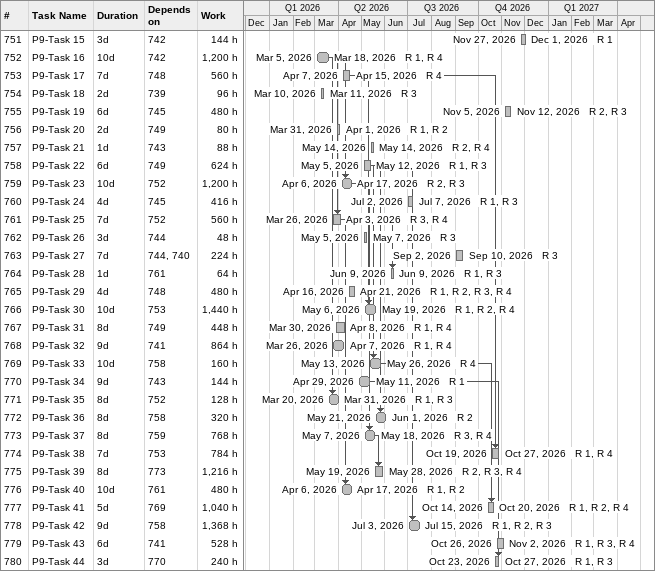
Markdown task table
| ID | Task | Duration | Start | Finish | Predecessors | Resources | Work (h) |
|---|---|---|---|---|---|---|---|
| 751 | P9-Task 15 | 3d | 2026-11-27 | 2026-12-01 | 742 | R 1 | 144 |
| 752 | P9-Task 16 | 10d | 2026-03-05 | 2026-03-18 | 742 | R 1, R 4 | 1200 |
| 753 | P9-Task 17 | 7d | 2026-04-07 | 2026-04-15 | 748 | R 4 | 560 |
| 754 | P9-Task 18 | 2d | 2026-03-10 | 2026-03-11 | 739 | R 3 | 96 |
| 755 | P9-Task 19 | 6d | 2026-11-05 | 2026-11-12 | 745 | R 2, R 3 | 480 |
| 756 | P9-Task 20 | 2d | 2026-03-31 | 2026-04-01 | 749 | R 1, R 2 | 80 |
| 757 | P9-Task 21 | 1d | 2026-05-14 | 2026-05-14 | 743 | R 2, R 4 | 88 |
| 758 | P9-Task 22 | 6d | 2026-05-05 | 2026-05-12 | 749 | R 1, R 3 | 624 |
| 759 | P9-Task 23 | 10d | 2026-04-06 | 2026-04-17 | 752 | R 2, R 3 | 1200 |
| 760 | P9-Task 24 | 4d | 2026-07-02 | 2026-07-07 | 745 | R 1, R 3 | 416 |
| 761 | P9-Task 25 | 7d | 2026-03-26 | 2026-04-03 | 752 | R 3, R 4 | 560 |
| 762 | P9-Task 26 | 3d | 2026-05-05 | 2026-05-07 | 744 | R 3 | 48 |
| 763 | P9-Task 27 | 7d | 2026-09-02 | 2026-09-10 | 744, 740 | R 3 | 224 |
| 764 | P9-Task 28 | 1d | 2026-06-09 | 2026-06-09 | 761 | R 1, R 3 | 64 |
| 765 | P9-Task 29 | 4d | 2026-04-16 | 2026-04-21 | 748 | R 1, R 2, R 3, R 4 | 480 |
| 766 | P9-Task 30 | 10d | 2026-05-06 | 2026-05-19 | 753 | R 1, R 2, R 4 | 1440 |
| 767 | P9-Task 31 | 8d | 2026-03-30 | 2026-04-08 | 749 | R 1, R 4 | 448 |
| 768 | P9-Task 32 | 9d | 2026-03-26 | 2026-04-07 | 741 | R 1, R 4 | 864 |
| 769 | P9-Task 33 | 10d | 2026-05-13 | 2026-05-26 | 758 | R 4 | 160 |
| 770 | P9-Task 34 | 9d | 2026-04-29 | 2026-05-11 | 743 | R 1 | 144 |
| 771 | P9-Task 35 | 8d | 2026-03-20 | 2026-03-31 | 752 | R 1, R 3 | 128 |
| 772 | P9-Task 36 | 8d | 2026-05-21 | 2026-06-01 | 758 | R 2 | 320 |
| 773 | P9-Task 37 | 8d | 2026-05-07 | 2026-05-18 | 759 | R 3, R 4 | 768 |
| 774 | P9-Task 38 | 7d | 2026-10-19 | 2026-10-27 | 753 | R 1, R 4 | 784 |
| 775 | P9-Task 39 | 8d | 2026-05-19 | 2026-05-28 | 773 | R 2, R 3, R 4 | 1216 |
| 776 | P9-Task 40 | 10d | 2026-04-06 | 2026-04-17 | 761 | R 1, R 2 | 480 |
| 777 | P9-Task 41 | 5d | 2026-10-14 | 2026-10-20 | 769 | R 1, R 2, R 4 | 1040 |
| 778 | P9-Task 42 | 9d | 2026-07-03 | 2026-07-15 | 758 | R 1, R 2, R 3 | 1368 |
| 779 | P9-Task 43 | 6d | 2026-10-26 | 2026-11-02 | 741 | R 1, R 3, R 4 | 528 |
| 780 | P9-Task 44 | 3d | 2026-10-23 | 2026-10-27 | 770 | R 1, R 3 | 240 |
